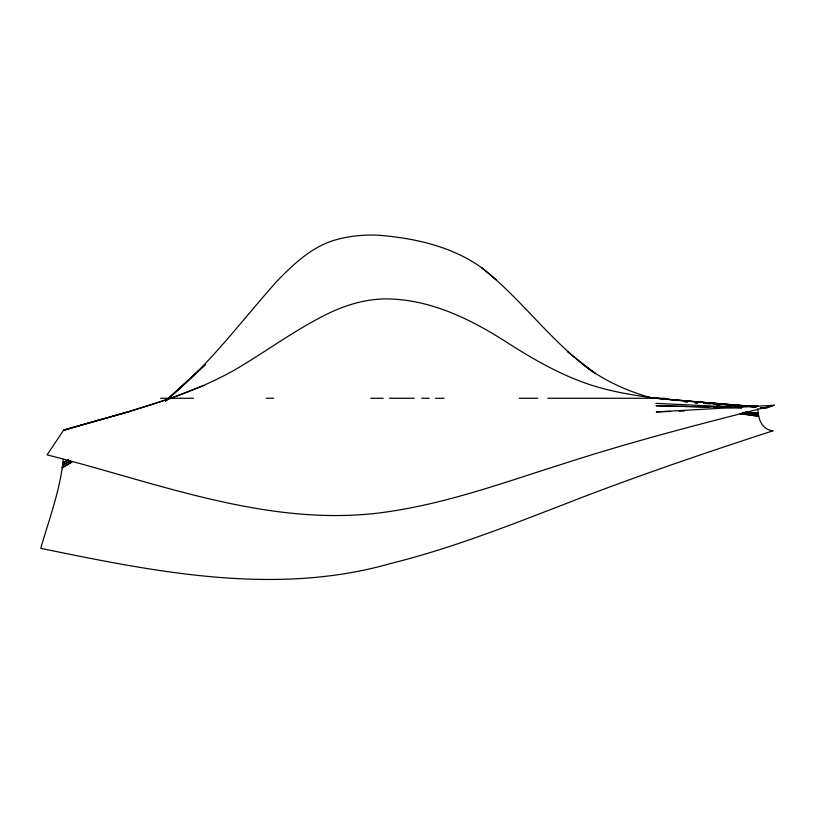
<?xml version="1.0" encoding="UTF-8"?>
<svg xmlns="http://www.w3.org/2000/svg" width="815" height="815" viewBox="0 0 815 815"><rect width="100%" height="100%" fill="white"/><g stroke="black" fill="none" stroke-linecap="round" stroke-linejoin="round"><path stroke-width="1.22" d="M63.264 459.242C60.32 489.927 49.165 518.941 40.75 548.352C155.359 571.865 275.806 596.549 391.281 563.328C450.613 548.617 507.613 526.164 564.53 504.19C633.204 477.315 703.039 453.558 773.15 430.738C761.893 430.076 757.777 418.35 757.879 408.743M165.7 400.786L205.349 364.631L165.649 400.929L171.527 396.233M165.476 400.919C208.07 366.475 240.629 321.915 276.856 281.277C292.88 264.824 309.934 248.422 332.184 240.924C346.935 236.146 362.451 234.618 377.895 235.178C414.203 238.031 451.642 246.191 481.716 267.748C522.578 299.798 552.499 344.012 595.439 373.657L567.383 351.601M670.276 411.443L656.309 411.911L774.25 405.259C703.335 423.077 632.471 441.333 562.9 463.929C507.388 481.431 452.244 501.541 394.552 510.73C275.704 530.84 160.26 483.275 47.087 454.882L63.539 430.269C121.15 413.042 181.205 399.931 234.119 370.265C265.558 351.948 294.806 329.912 327.559 313.856C346.63 304.504 367.636 298.412 389.03 298.942C432.225 300.022 472.252 320 507.827 343.003C535.17 360.393 563.644 376.734 594.807 386.218C646.916 401.734 702.061 400.725 755.627 407.052L654.771 398.138L756.412 406.838L713.726 404.097M774.25 405.259L766.62 408.05L760.69 408.376M203.872 385.454L171.069 398.158L129.412 411.483M64.405 429.76L129.524 411.544L63.539 430.269L64.772 430.147M679.17 411.147L684.254 410.974M760.477 408.427L765.55 408.254L760.517 408.142M717.108 406.237L719.706 406.227M737.524 406.165L757.899 406.104L736.251 405.697M160.474 398.26L193.562 398.26M266.311 398.26L273.636 398.26M370.693 398.26L383.213 398.26M389.417 398.26L414.254 398.26M421.722 398.26L429.179 398.26M435.404 398.26L444.053 398.26M519.226 398.26L537.798 398.26M547.843 398.26L665.05 398.26M717.159 405.33L719.706 405.381M716.609 405.513L719.136 405.575M726.705 405.738L731.758 405.85M734.274 405.911L756.992 406.41L703.956 403.18M741.64 407.714L656.034 405.758L708.989 407.082M714.032 407.205L741.772 407.897M655.851 403.364L741.986 407.419M760.69 408.315L763.217 408.437L760.833 408.05M685.018 402.05L687.544 402.192M695.124 402.651L697.65 402.804M694.9 402.855L697.406 403.028M703.681 403.435L709.957 403.843M745.939 412.706L758.388 413.826L744.696 412.533M742.404 413.439L758.633 415.436L742.404 413.409M740.03 413.674L758.785 416.251L740.02 413.674M652.621 398.178C626.908 391.159 602.295 380.075 581.472 363.235M481.716 267.748L496.172 279.81M72.046 461.911L62.184 467.739L72.046 461.911M70.273 460.974L62.521 465.294L70.273 461.005M68.44 459.945L62.837 462.859L68.44 459.986M758.276 413.052L745.603 412.115L758.276 413.052M758.5 414.631L742.292 412.889L758.5 414.631"/></g></svg>
